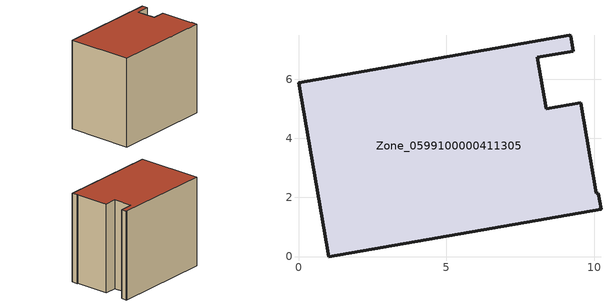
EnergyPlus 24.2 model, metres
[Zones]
Zone_0599100000411305
 floor ground (C_G): 8.39,5 9.55,5.2 10.08,2.13 10.14,2.14 10.23,1.6 1.02,0 0,5.88 9.15,7.48 9.21,7.47 9.3,6.95 8.08,6.74 z0
 wall outside (C_F): 1.02,0 10.23,1.6 10.14,2.14 10.08,2.13 9.55,5.2 8.39,5 8.08,6.74 9.3,6.95 9.21,7.47 9.15,7.48 0,5.88 1.02,0 z0:8.25
 roof outside (C_R): 9.15,7.48 0,5.88 1.02,0 10.23,1.6 10.14,2.14 10.08,2.13 9.55,5.2 8.39,5 8.08,6.74 9.3,6.95 9.21,7.47 z8.25
[BUILDING]
Pand.0599100000411305: North Axis=0; Terrain=City; Loads Convergence Tolerance Value=0.04; Temperature Convergence Tolerance Value=0.4; Solar Distribution=FullExterior; Maximum Number of Warmup Days=25; Minimum Number of Warmup Days=1
[Site:Location]
Rotterdam.The.Hague.AP_ZH_NLD Design_Conditions: Latitude=51.96; Longitude=4.45; Time Zone=1; Elevation=-4.5
[SITE:GROUNDTEMPERATURE:BUILDINGSURFACE]
18, 18, 18, 18, 18, 18, 18, 18, 18, 18, 18, 18
[MATERIAL] Thermal Absorptance=0.9; Solar Absorptance=0.7; Visible Absorptance=0.7
Name | Roughness | Thickness | Conductivity | Density | Specific Heat
G.TI.1992-2005 | MediumSmooth | 0.15 | 0.06 | 540 | 1210
F.TI.1992-2005 | Rough | 0.3 | 0.12 | 1920 | 840
R.TI.1992-2005 | MediumRough | 0.2 | 0.08 | 1500 | 1000
[CONSTRUCTION]
C_G: G.TI.1992-2005
C_F: F.TI.1992-2005
C_R: R.TI.1992-2005
[ZONE]
Zone_0599100000411305: Type=1; Multiplier=1; Ceiling Height=Autocalculate; Volume=Autocalculate; Floor Area=autocalculate; Part of Total Floor Area=Yes
[ZONEINFILTRATION:DESIGNFLOWRATE]
Infil_Zone_0599100000411305: Zone or ZoneList or Space or SpaceList=Zone_0599100000411305; Schedule=AlwaysOn; Design Flow Rate Calculation Method=Flow/Area; Flow Rate per Floor Area=0.0015; Constant Term Coefficient=1; Temperature Term Coefficient=0; Velocity Term Coefficient=0; Velocity Squared Term Coefficient=0
[HVACTEMPLATE:ZONE:IDEALLOADSAIRSYSTEM]
Zone_0599100000411305: Maximum Heating Supply Air Temperature=50; Minimum Cooling Supply Air Temperature=13; Maximum Heating Supply Air Humidity Ratio=0.0156; Minimum Cooling Supply Air Humidity Ratio=0.0077; Heating Limit=NoLimit; Cooling Limit=NoLimit; Dehumidification Control Type=ConstantSensibleHeatRatio; Cooling Sensible Heat Ratio=0.7; Dehumidification Setpoint=60; Humidification Control Type=None; Humidification Setpoint=30; Outdoor Air Method=None; Outdoor Air Flow Rate per Person=0.00944; Outdoor Air Flow Rate per Zone Floor Area=0; Outdoor Air Flow Rate per Zone=0; Demand Controlled Ventilation Type=None; Outdoor Air Economizer Type=NoEconomizer; Heat Recovery Type=None; Sensible Heat Recovery Effectiveness=0.7; Latent Heat Recovery Effectiveness=0.65
[ZONECONTROL:THERMOSTAT]
ThermostatControl_Zone_0599100000411305: Zone or ZoneList=Zone_0599100000411305; Control Type Schedule=DualSetpointControlType; Control 1=Thermostat_Zone_0599100000411305; Temperature Difference Between Cutout And Setpoint=0
[THERMOSTATSETPOINT:DUALSETPOINT]
Thermostat_Zone_0599100000411305: Heating Setpoint Temperature Schedule=HeatingSetpoint_Zone_0599100000411305; Cooling Setpoint Temperature Schedule=CoolingSetpoint_Zone_0599100000411305
[SCHEDULE:COMPACT]
HeatingSetpoint_Zone_0599100000411305: Through: 12/31, For: AllDays, Until: 24:00, 21
CoolingSetpoint_Zone_0599100000411305: Through: 12/31, For: AllDays, Until: 24:00, 24
DualSetpointControlType: Through: 12/31, For: AllDays, Until: 24:00, 4
AlwaysOn: Through: 12/31, For: AllDays, Until: 24:00, 1
